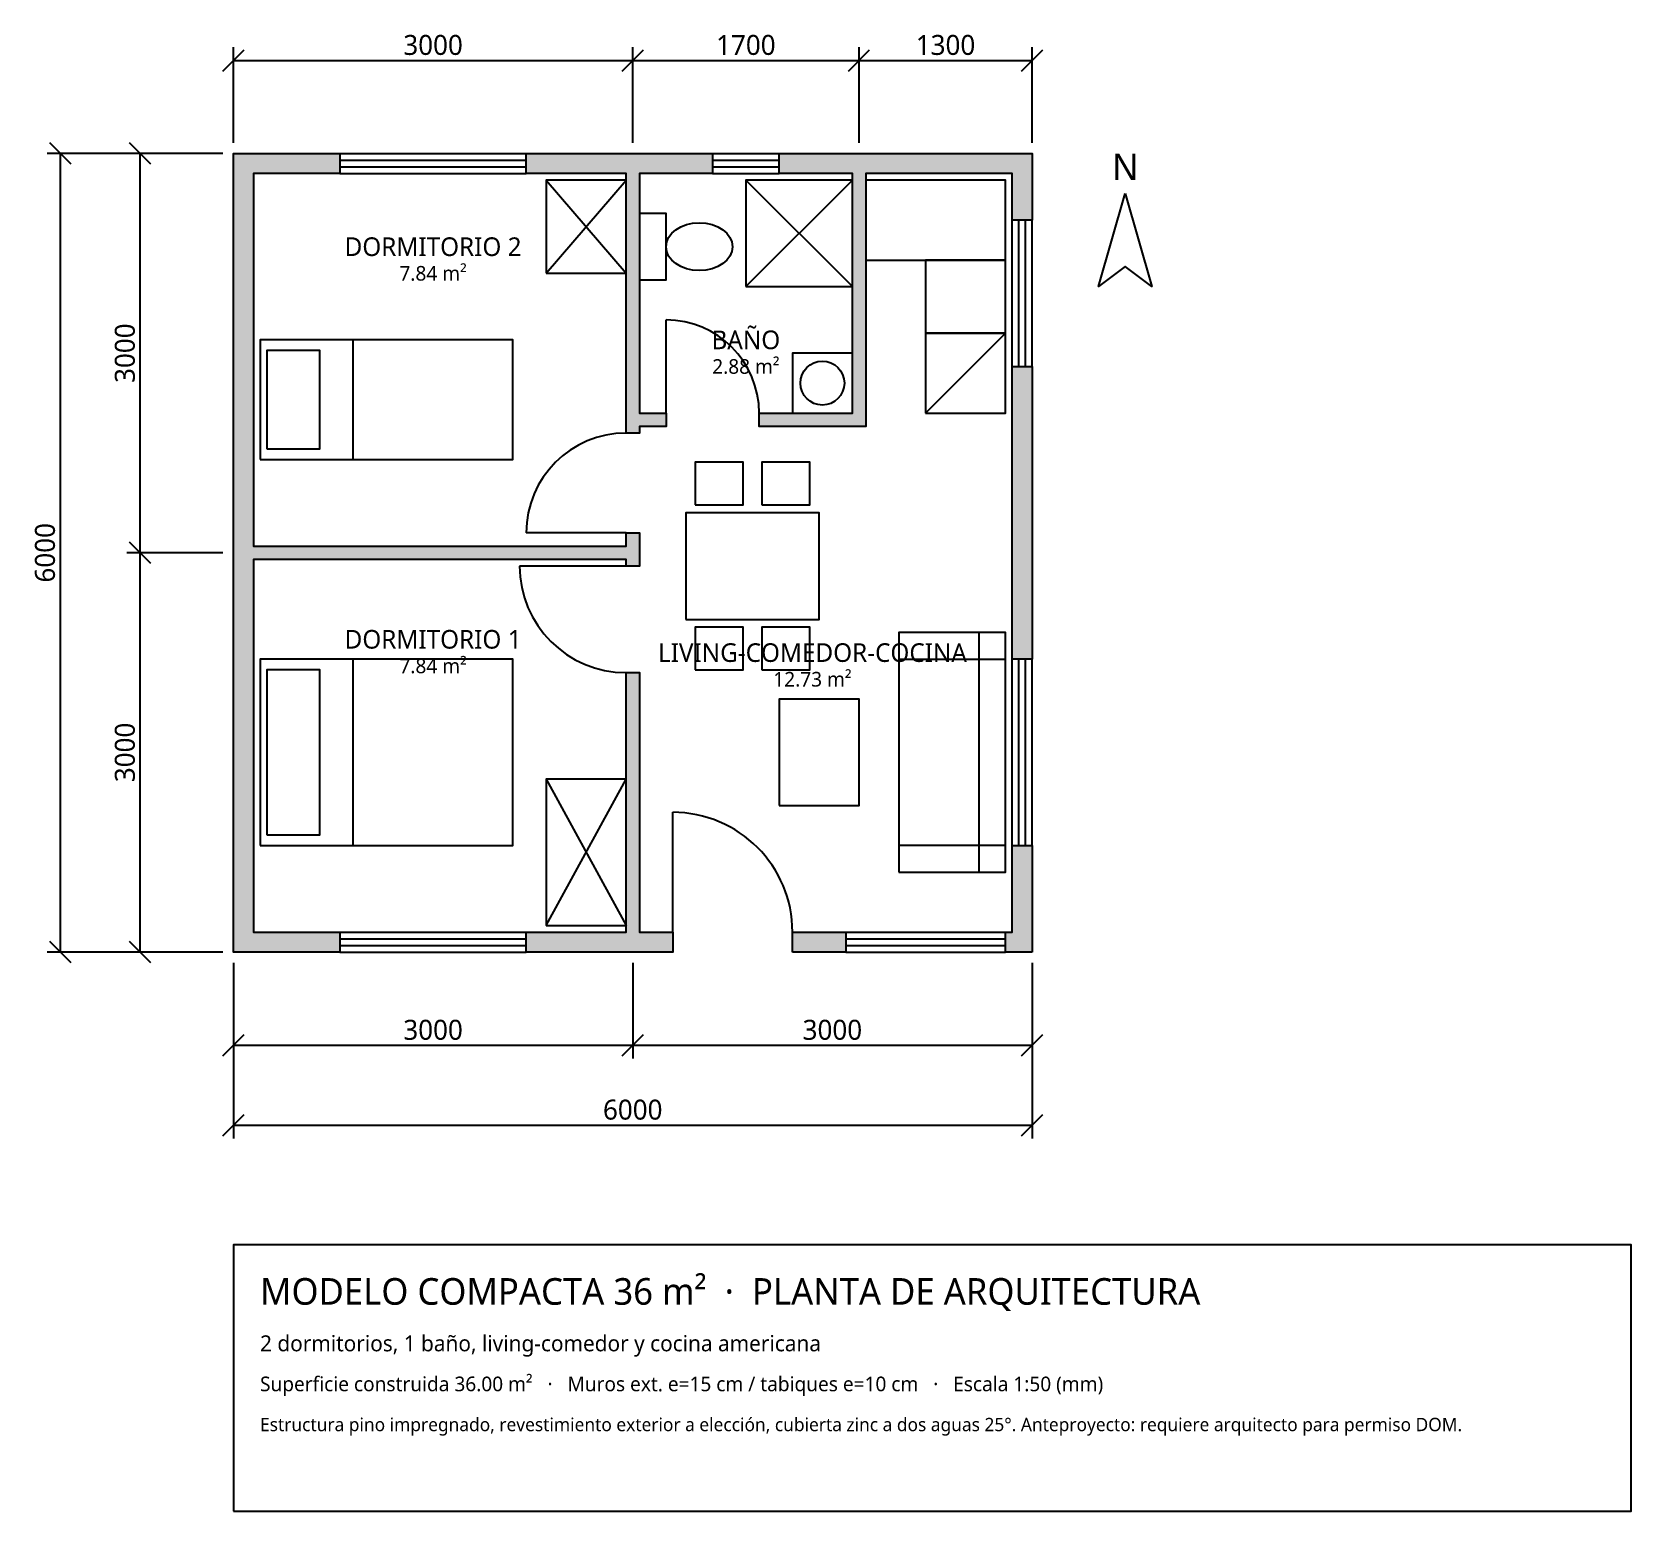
# Model space of a CAD drawing. Header units: millimetres. Extents: x -1513 to 10500, y -4200 to 6913.
import ezdxf
from ezdxf.enums import TextEntityAlignment as Align

# ---------------------------------------------------------------- set-up
doc = ezdxf.new("R2010")
doc.units = ezdxf.units.MM
for name, color, linetype in [('ARTEFACTOS', 6, 'Continuous'), ('COTAS', 1, 'Continuous'), ('MOBILIARIO', 8, 'Continuous'), ('MUROS', 7, 'Continuous'), ('PUERTAS', 3, 'Continuous'), ('ROTULO', 7, 'Continuous'), ('TEXTO', 2, 'Continuous'), ('VENTANAS', 4, 'Continuous')]:
    doc.layers.add(name, color=color, linetype=linetype)
doc.styles.add('OpenSans', font='OpenSans-Regular.ttf')
doc.dimstyles.new('COTAS', dxfattribs={"dimtxt": 150, "dimasz": 0, "dimexe": 100, "dimexo": 80, "dimgap": 40, "dimtad": 1, "dimdec": 0, "dimtxsty": 'OpenSans', "dimtsz": 80, "dimcen": 2.5, "dimclrd": 1, "dimclre": 1, "dimazin": 3, "dimtfac": 1, "dimtmove": 0, "dimatfit": 3})

msp = doc.modelspace()

# ---------------------------------------------------------------- hatches: boundary and pattern name
at = {"layer": 'MUROS'}
h = msp.add_hatch(color=252, dxfattribs=at)
h.dxf.hatch_style = 1
h.paths.add_polyline_path([(800, 6000), (800, 5850), (150, 5850), (150, 3050), (2950, 3050), (2950, 3150), (3050, 3150), (3050, 3050), (3050, 2950), (3050, 2900), (2950, 2900), (2950, 2950), (150, 2950), (150, 150), (800, 150), (800, 0), (0, 0), (0, 2950), (0, 3050), (0, 6000)])
h = msp.add_hatch(color=252, dxfattribs=at)
h.dxf.hatch_style = 1
h.paths.add_polyline_path([(2950, 6000), (3050, 6000), (3600, 6000), (3600, 5850), (3050, 5850), (3050, 4050), (3250, 4050), (3250, 3950), (3050, 3950), (3050, 3900), (2950, 3900), (2950, 3950), (2950, 4050), (2950, 5850), (2200, 5850), (2200, 6000)])
h = msp.add_hatch(color=252, dxfattribs=at)
h.dxf.hatch_style = 1
h.paths.add_polyline_path([(4650, 6000), (4750, 6000), (6000, 6000), (6000, 5500), (5850, 5500), (5850, 5850), (4750, 5850), (4750, 4050), (4750, 3950), (4650, 3950), (3950, 3950), (3950, 4050), (4650, 4050), (4650, 5850), (4100, 5850), (4100, 6000)])
h = msp.add_hatch(color=252, dxfattribs=at)
h.dxf.hatch_style = 1
h.paths.add_polyline_path([(6000, 2200), (5850, 2200), (5850, 4400), (6000, 4400)])
h = msp.add_hatch(color=252, dxfattribs=at)
h.dxf.hatch_style = 1
h.paths.add_polyline_path([(3050, 0), (2950, 0), (2200, 0), (2200, 150), (2950, 150), (2950, 2100), (3050, 2100), (3050, 150), (3300, 150), (3300, 0)])
h = msp.add_hatch(color=252, dxfattribs=at)
h.dxf.hatch_style = 1
h.paths.add_polyline_path([(6000, 0), (5800, 0), (5800, 150), (5850, 150), (5850, 800), (6000, 800)])
h = msp.add_hatch(color=252, dxfattribs=at)
h.dxf.hatch_style = 1
h.paths.add_polyline_path([(4200, 0), (4200, 150), (4600, 150), (4600, 0)])

# ---------------------------------------------------------------- linework, layer by layer
at = {"layer": 'ARTEFACTOS'}
for p, q in [((3850, 5000), (4650, 5800)), ((3850, 5800), (4650, 5000)), ((5200, 4050), (5800, 4650))]:
    msp.add_line(p, q, dxfattribs=at)
for points in [[(3850, 5000), (4650, 5000), (4650, 5800), (3850, 5800)], [(3050, 5050), (3250, 5050), (3250, 5550), (3050, 5550)], [(5200, 4050), (5800, 4050), (5800, 4650), (5200, 4650)], [(4200, 4050), (4650, 4050), (4650, 4500), (4200, 4500)]]:
    msp.add_lwpolyline(points, close=True, dxfattribs=at)
msp.add_circle((4425, 4275), 165, dxfattribs=at)
msp.add_ellipse((3500, 5300), major_axis=(250, 0), ratio=0.72, dxfattribs=at)
at = {"layer": 'MOBILIARIO'}
for p, q in [((2350, 5100), (2950, 5800)), ((2350, 5800), (2950, 5100)), ((900, 3700), (900, 4600)), ((900, 800), (900, 2200)), ((2350, 200), (2950, 1300)), ((2350, 1300), (2950, 200))]:
    msp.add_line(p, q, dxfattribs=at)
for points in [[(2350, 5100), (2950, 5100), (2950, 5800), (2350, 5800)], [(4750, 5200), (5800, 5200), (5800, 5800), (4750, 5800)], [(5200, 4650), (5800, 4650), (5800, 5200), (5200, 5200)], [(200, 3700), (2100, 3700), (2100, 4600), (200, 4600)], [(250, 3780), (650, 3780), (650, 4520), (250, 4520)], [(3470, 3360), (3830, 3360), (3830, 3680), (3470, 3680)], [(3970, 3360), (4330, 3360), (4330, 3680), (3970, 3680)], [(3400, 2500), (4400, 2500), (4400, 3300), (3400, 3300)], [(3470, 2120), (3830, 2120), (3830, 2440), (3470, 2440)], [(3970, 2120), (4330, 2120), (4330, 2440), (3970, 2440)], [(5000, 600), (5800, 600), (5800, 2400), (5000, 2400)], [(5000, 2200), (5800, 2200), (5800, 2400), (5000, 2400)], [(5600, 600), (5800, 600), (5800, 2400), (5600, 2400)], [(200, 800), (2100, 800), (2100, 2200), (200, 2200)], [(250, 880), (650, 880), (650, 2120), (250, 2120)], [(4100, 1100), (4700, 1100), (4700, 1900), (4100, 1900)], [(2350, 200), (2950, 200), (2950, 1300), (2350, 1300)], [(5000, 600), (5800, 600), (5800, 800), (5000, 800)]]:
    msp.add_lwpolyline(points, close=True, dxfattribs=at)
at = {"layer": 'MUROS'}
for points in [[(800, 6000), (800, 5850), (150, 5850), (150, 3050), (2950, 3050), (2950, 3150), (3050, 3150), (3050, 3050), (3050, 2950), (3050, 2900), (2950, 2900), (2950, 2950), (150, 2950), (150, 150), (800, 150), (800, 0), (0, 0), (0, 2950), (0, 3050), (0, 6000), (800, 6000)], [(2950, 6000), (3050, 6000), (3600, 6000), (3600, 5850), (3050, 5850), (3050, 4050), (3250, 4050), (3250, 3950), (3050, 3950), (3050, 3900), (2950, 3900), (2950, 3950), (2950, 4050), (2950, 5850), (2200, 5850), (2200, 6000), (2950, 6000)], [(4650, 6000), (4750, 6000), (6000, 6000), (6000, 5500), (5850, 5500), (5850, 5850), (4750, 5850), (4750, 4050), (4750, 3950), (4650, 3950), (3950, 3950), (3950, 4050), (4650, 4050), (4650, 5850), (4100, 5850), (4100, 6000), (4650, 6000)], [(6000, 2200), (5850, 2200), (5850, 4400), (6000, 4400), (6000, 2200)], [(3050, 0), (2950, 0), (2200, 0), (2200, 150), (2950, 150), (2950, 2100), (3050, 2100), (3050, 150), (3300, 150), (3300, 0), (3050, 0)], [(6000, 0), (5800, 0), (5800, 150), (5850, 150), (5850, 800), (6000, 800), (6000, 0)], [(4200, 0), (4200, 150), (4600, 150), (4600, 0), (4200, 0)]]:
    msp.add_lwpolyline(points, close=True, dxfattribs=at)
at = {"layer": 'PUERTAS'}
for p, q in [((3250, 4050), (3250, 4750)), ((2950, 3150), (2200, 3150)), ((2950, 2900), (2150, 2900)), ((3300, 150), (3300, 1050))]:
    msp.add_line(p, q, dxfattribs=at)
for centre, radius, start, end in [((3250, 4050), 700, 0, 90), ((2950, 3150), 750, 90, 180), ((2950, 2900), 800, 180, -90), ((3300, 150), 900, 0, 90)]:
    msp.add_arc(centre, radius, start, end, dxfattribs=at)
at = {"layer": 'ROTULO'}
for points in [[(6700, 5700), (6900, 5000), (6700, 5150), (6500, 5000)], [(0, -4200), (10500, -4200), (10500, -2200), (0, -2200)]]:
    msp.add_lwpolyline(points, close=True, dxfattribs=at)
at = {"layer": 'VENTANAS'}
for p, q in [((800, 6000), (2200, 6000)), ((800, 5950), (2200, 5950)), ((800, 5900), (2200, 5900)), ((3600, 6000), (4100, 6000)), ((3600, 5950), (4100, 5950)), ((3600, 5900), (4100, 5900)), ((800, 5850), (2200, 5850)), ((3600, 5850), (4100, 5850)), ((5850, 4400), (5850, 5500)), ((5900, 4400), (5900, 5500)), ((5950, 4400), (5950, 5500)), ((6000, 4400), (6000, 5500)), ((5850, 800), (5850, 2200)), ((5900, 800), (5900, 2200)), ((5950, 800), (5950, 2200)), ((6000, 800), (6000, 2200)), ((800, 150), (2200, 150)), ((4600, 150), (5800, 150)), ((800, 100), (2200, 100)), ((800, 50), (2200, 50)), ((800, 0), (2200, 0)), ((4600, 100), (5800, 100)), ((4600, 50), (5800, 50)), ((4600, 0), (5800, 0))]:
    msp.add_line(p, q, dxfattribs=at)

# ---------------------------------------------------------------- texts
at = {"layer": 'ROTULO'}
msp.add_text('N', height=200, dxfattribs=at).set_placement((6700, 5900), align=Align.MIDDLE_CENTER)
at = {"layer": 'ROTULO', "style": 'OpenSans'}
for s, height, p in [('MODELO COMPACTA 36 m²  ·  PLANTA DE ARQUITECTURA', 200, (200, -2650)), ('2 dormitorios, 1 baño, living-comedor y cocina americana', 120, (200, -3000)), ('Superficie construida 36.00 m²   ·   Muros ext. e=15 cm / tabiques e=10 cm   ·   Escala 1:50 (mm)', 110, (200, -3300)), ('Estructura pino impregnado, revestimiento exterior a elección, cubierta zinc a dos aguas 25°. Anteproyecto: requiere arquitecto para permiso DOM.', 100, (200, -3600))]:
    msp.add_text(s, height=height, dxfattribs=at).set_placement(p)
at = {"layer": 'TEXTO', "style": 'OpenSans'}
for s, height, p in [('DORMITORIO 2', 140, (1500, 5300)), ('7.84 m²', 110, (1500, 5100)), ('BAÑO', 140, (3850, 4600)), ('2.88 m²', 110, (3850, 4400)), ('DORMITORIO 1', 140, (1500, 2350)), ('LIVING-COMEDOR-COCINA', 140, (4350, 2250)), ('7.84 m²', 110, (1500, 2150)), ('12.73 m²', 110, (4350, 2050))]:
    msp.add_text(s, height=height, dxfattribs=at).set_placement(p, align=Align.MIDDLE_CENTER)

# ---------------------------------------------------------------- dimensions: what is measured, and where the dimension line sits
at = {"layer": 'COTAS'}
for base, p1, p2 in [((0, 6700), (0, 6000), (3000, 6000)), ((3000, 6700), (3000, 6000), (4700, 6000)), ((4700, 6700), (4700, 6000), (6000, 6000)), ((0, -1300), (0, 0), (6000, 0)), ((0, -700), (0, 0), (3000, 0)), ((3000, -700), (3000, 0), (6000, 0))]:
    msp.add_linear_dim(base=base, p1=p1, p2=p2, dimstyle='COTAS', dxfattribs=at).render()
for base, p1, p2 in [((-1300, 0), (0, 0), (0, 6000)), ((-700, 3000), (0, 3000), (0, 6000)), ((-700, 0), (0, 0), (0, 3000))]:
    msp.add_linear_dim(base=base, p1=p1, p2=p2, angle=90, dimstyle='COTAS', dxfattribs=at).render()

doc.saveas('drawing.dxf')
